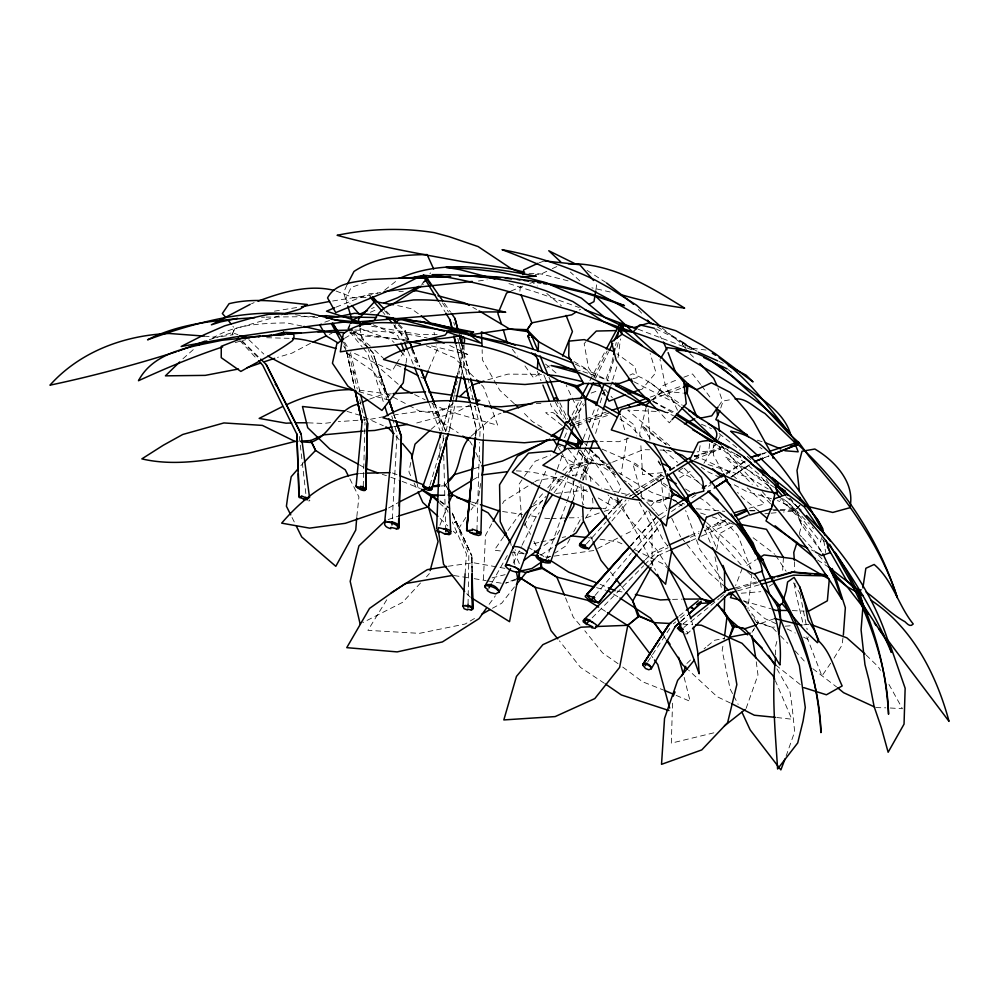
<?xml version="1.0" encoding="UTF-8"?>
<svg xmlns="http://www.w3.org/2000/svg" width="999" height="999" viewBox="0 0 999 999"><rect width="100%" height="100%" fill="white"/><g stroke="black" fill="none" stroke-linecap="round" stroke-linejoin="round"><path stroke-width="0.75" stroke-dasharray="5 3.75" d="M464.073 345.092L464.06 363.236L461.476 375.224M669.055 498.064L669.13 488.911M775.599 654.994L775.674 645.903L777.272 639.847M672.527 703.159L671.328 743.144L715.971 732.304M652.147 565.409L651.935 527.172L638.923 501.735M794.879 583.066L794.804 588.786L802.784 622.552M468.056 604.283L468.856 554.433L452.16 513.249M709.627 443.631L708.791 451.173L697.152 451.823M483.279 438.711L483.553 427.897L478.059 406.818M363.249 486.276L365.01 422.102M476.923 530.432L479.657 442.532M479.845 436.363L480.144 427.122L474.812 405.931M783.441 557.417L782.667 570.192M439.448 457.542L440.059 442.095M578.721 427.734L579.37 412.999L566.233 385.364M392.295 518.806L397.078 433.841L393.107 420.467M465.097 573.913L466.383 553.921L452.335 522.04M460.676 362.362L461.988 344.605M537.262 371.191L541.033 380.644M475.449 435.889L476.161 428.184L470.317 404.071M751.972 572.839L747.976 608.753M356.83 516.558L358.941 496.928L349.513 478.196M475.661 435.776L476.398 428.059L475.661 435.726M463.261 345.005L461.488 362.1L458.841 374.25M700.112 445.666L698.526 455.956L694.617 459.028M618.056 357.53L620.479 338.961M685.302 633.928L687.187 633.853L687.649 632.192L684.702 630.144M842.969 637.911L841.995 645.167L833.266 659.365M479.47 491.021L478.221 499.875L471.078 509.865M627.197 437.762L620.953 474.712M595.941 289.797L596.653 284.59L595.242 282.617M612.1 468.968L605.406 465.147L589.248 462.237L588.473 463.648L577.459 450.561L589.248 462.237C585.776 466.021 588.049 458.341 589.06 463.299L582.929 474.063L583.079 480.257M479.895 488.361L480.956 481.693M406.006 363.186L406.755 358.791L402.709 353.334M722.876 646.303L722.152 650.436L730.144 689.01L733.141 694.692M724.038 639.472L724.5 636.738M616.845 366.808L612.549 380.332M410.776 462.475L408.916 471.878L411.076 476.573M716.645 549.725L719.667 533.553L736.213 524.363M646.365 406.481L639.71 433.116L640.159 436.688M520.479 286.251L519.792 291.92M450.199 427.647L448.851 432.055L455.357 403.683M612.986 357.505L611.363 365.035L605.307 380.919M615.584 345.467L616.233 342.457M453.034 400.799L446.178 430.569M453.359 399.313L454.333 394.842M454.657 393.356L457.267 381.418M719.817 447.839L720.579 449.051L719.817 447.839L694.367 456.268M714.959 556.805L721.99 590.734M821.565 537.624L820.466 542.157L803.87 520.979L784.565 498.613M799.362 533.728L801.61 524.825L796.253 509.702L781.83 502.072L777.397 500.649M429.358 573.576L426.486 576.848M613.96 358.903L611.463 367.644M617.02 347.315L618.93 340.072M443.831 425.462L449.875 402.884L441.833 431.218M429.995 485.039L444.43 436.451M590.409 449.6L580.444 478.958M595.591 433.391L602.659 411.288M610.664 386.226L612.087 381.805M585.951 446.99L567.22 500.924M586.425 445.517L587.849 441.096M588.324 439.622L590.222 433.728M592.12 427.822L598.289 408.666M600.174 402.772L604.894 388.124M607.217 380.881L611.413 367.844M742.307 568.319L735.601 585.589M545.978 560.439L566.708 502.372M720.741 408.017L723.139 401.011L732.692 399.288M573.089 499.438L579.919 480.432M549.5 490.821L556.793 470.541M557.317 469.093L562.524 454.607M395.417 324.65L394.505 327.16L407.754 340.172M439.885 525.274L447.165 506.905M686.9 663.448L691.62 658.965M746.116 708.403L757.979 674.937L755.744 657.804M786.088 756.156L794.68 731.755L792.12 706.593L789.897 691.483L775.349 666.121M578.871 450.224L560.526 496.391M583.279 438.673L587.125 428.571M589.335 422.789L595.392 406.905M428.746 369.368L437.4 349.026L436.551 344.855M564.56 437.624L567.994 428.996M348.089 329.857L350.362 324.263M540.172 483.953L547.602 466.82M346.865 285.19L343.556 292.582L346.903 303.097M582.767 480.307L594.168 454.845L614.735 473.014M574.85 420.329L583.104 403.584M595.491 378.446L608.578 351.91M513.249 563.086L521.366 546.578M522.04 545.204L535.551 517.682L539.26 512.674M350.062 324.038L348.064 328.022L352.123 330.332M571.503 421.453L582.692 399.35M593.881 377.26L607.18 351.024M572.065 414.935L579.919 399.825M589.909 380.594L605.631 350.374M491.733 523.776L485.477 535.352L483.404 580.007L486.301 579.295M502.609 503.621L503.921 501.198L533.578 482.517M569.905 538.873L566.221 545.704L555.094 552.959M573.663 531.918L582.142 516.233M492.02 582.617L507.305 555.531M524.125 525.736L530.232 514.897L546.103 496.253M559.702 530.182L555.619 537.375L541.046 547.664M395.841 364.722L392.295 370.891L350.974 351.76M396.553 363.499L403.221 352.922M703.97 463.261L715.833 443.381M648.139 408.928L649.962 441.658M717.944 439.872L720.067 436.363L719.829 434.041M754.607 627.996L751.598 632.916L753.895 629.345M755.356 626.76L758.491 622.19L772.077 627.26L774.999 627.022M422.814 284.852L423.301 284.053M653.408 400.262L662.187 386.001L676.535 379.945M386.738 599.787L367.919 630.357L419.405 633.354L465.147 624.025L476.91 617.032M618.393 492.807L621.116 487.749L614.26 475.437L609.59 469.28L591.233 449.987M585.339 518.381L592.444 507.517M756.955 624.575L758.491 622.19L748.938 609.977M465.909 517.395L455.519 533.366L453.309 531.231M647.739 661.875L671.328 626.086M718.706 406.031L722.327 400.674L717.894 387.887M521.99 479.845L519.068 484.153L521.503 517.332M524.45 476.261L535.214 461.201L550.699 455.032M830.644 663.211L821.927 676.011L806.106 634.989M573.089 420.117L584.477 404.495M429.857 273.901L430.581 272.864M503.658 536.7L494.305 550.212L501.698 551.111M507.904 530.556L519.667 513.998L524.637 511.076M489.135 604.32L495.379 595.816M554.095 492.669L568.006 473.913M568.931 472.664L571.715 468.906L570.891 469.667L588.811 463.424M570.841 427.172L570.704 425.337M421.69 284.465L423.052 282.692M637.999 552.909L660.152 524.825M638.236 552.697L660.164 524.925M347.802 328.471L348.838 328.047A1.686 1.286 -47.1 0 1 349.488 328.434M514.435 586.925L501.673 603.259L492.282 608.366M646.877 510.988L630.169 531.805L623.301 535.214M650.761 506.243L654.645 501.486L668.631 497.327M611.863 521.016L628.733 500.761M800.399 504.795L794.804 511.013L781.83 502.072L780.094 499.562M570.154 468.032L571.44 466.521L586.838 462.25M551.061 490.434L563.024 476.386M564.023 475.199L570.054 468.119M595.054 595.454L631.056 553.296M632.055 552.135L658.054 521.678M649.912 564.735L658.016 555.307L650.586 563.898L657.092 555.956L669.867 550.249M533.503 504.233L543.656 492.557M547.727 487.887L558.891 475.062M562.961 470.392L567.507 465.397L587.674 461.488M671.166 420.691L669.293 422.839L659.003 411.563M446.815 483.329L444.88 485.514L444.368 483.966L441.321 484.577M630.519 545.904L655.294 518.056M630.519 545.978L656.343 517.007M586.413 543.906L606.193 521.928M607.242 520.766L625.986 499.95M630.307 545.953L655.307 518.169M585.901 341.708L584.165 343.619L588.486 367.694L595.017 377.585M608.416 513.936L622.102 499.562L608.304 513.998M300.849 465.646L302.947 463.474M420.492 583.004L402.572 602.36L362.787 622.577M592.17 617.832L643.668 565.696M644.767 564.585L655.731 553.483L668.194 547.677M453.421 402.922L449.2 407.13L436.001 413.224L436.063 411.413L449.2 407.13L475.649 406.431M645.342 559.74L653.096 552.16L667.832 545.566M690.272 630.981L687.187 633.853M471.116 436.226L494.393 415.684L501.011 413.211M680.956 621.291L687.537 615.209M680.706 621.515L687.449 615.347M799.362 505.731L794.267 511.013L783.466 512.025M468.556 388.386L470.591 386.576M182.954 358.753L194.605 348.451M431.118 429.32L440.571 421.191L436.063 411.413L419.73 411.251L391.034 415.359M707.542 645.953L714.26 640.359L724.3 638.299M673.351 623.826L675.711 621.89M680.419 617.994L686.313 613.136M704.108 648.788L705.794 647.402M683.853 627.434L719.28 598.476M720.466 597.514L724.013 594.617M384.765 290.06L397.327 280.145M651.535 400.599L662.911 391.009L683.004 393.107M679.17 616.008L686.151 610.414M539.672 373.264L533.653 377.972L524.013 364.635M546.903 367.62L549.313 365.734M683.166 623.763L689.223 619.043M719.442 523.801L720.217 523.201M682.979 467.982L678.084 471.503M344.643 338.286L360.789 328.721L391.383 339.972L394.081 342.532M661.326 518.469L666.42 514.997M671.515 511.525L684.253 502.847M691.895 497.627L696.99 494.155M708.453 486.338L711.001 484.602M726.31 474.163L745.654 460.976M547.539 557.979L550.074 556.281M731.081 477.035L749.312 465.059M629.358 496.803L634.502 493.444M635.789 492.607L664.098 474.175M540.796 555.094L554.52 546.241M569.318 423.826L571.715 422.302M632.355 497.914L636.288 495.429M637.599 494.605L663.873 478.022L634.939 496.166M632.317 497.827L636.251 495.354M637.574 494.53L663.86 478.034M658.953 515.247L666.832 510.302M726.061 473.139L745.616 460.851M746.915 565.434L756.181 559.69M769.193 586.276L774 583.266M679.645 477.859L690.109 471.366M534.802 481.768L537.225 480.282L563.349 476.573M625.212 496.141L633.141 491.408M634.465 490.621L663.536 473.276M579.158 310.052L580.556 309.228M473.051 479.795L480.469 475.499M532.092 506.743L542.757 500.661M388.586 507.967L398.414 502.497M555.819 493.456L588.061 489.797M593.818 550.524L546.815 557.142L542.182 556.418M597.627 548.488L622.027 535.851M629.882 375.112L632.742 373.763L644.58 379.158L682.329 405.232M668.806 497.564L659.827 502.347L644.967 500.599M546.765 271.303L541.258 273.988L535.364 274.438M552.285 268.619L557.529 266.258M371.516 308.654L374.213 307.367M310.464 343.331L291.858 353.184L277.485 357.405M329.295 334.44L331.993 333.167M690.359 537.35L698.663 533.478M704.208 530.894L726.261 520.629M470.816 404.458L455.919 412.537L415.309 423.351M212.225 338.374C234.678 324.488 261.076 323.239 286.651 322.902L303.933 326.436M511.026 291.021L522.814 286.114M690.521 535.414L699.038 531.605M706.131 528.446L725.986 519.567M691.171 540.734L699.687 536.925M701.098 536.301L730.918 522.976M251.511 303.771L254.121 302.622M336.026 307.143L369.618 293.731L377.697 292.969M591.171 393.082L599.213 390.184M370.329 312.287L377.347 309.29M357.255 404.32L361.188 402.672M278.958 315.984L234.815 328.833L232.168 332.655L232.155 334.752L234.815 328.833L232.929 326.386M281.493 314.922L283.142 314.235M611.126 462.762L605.406 465.147L588.199 462.937L589.248 462.237L582.929 474.063L572.39 475.412M612.549 462.175L643.169 449.675L649.625 449.787M515.484 579.158L505.694 583.116L515.771 579.895M586.351 517.794L599.999 512.674M694.23 459.59L720.579 449.051M651.51 399.787L681.755 387.987M529.795 283.441L532.592 282.38L537.325 286.064M683.803 377.222L692.532 373.963L700.786 384.652M369.667 399.113L381.168 394.842L393.069 393.618M538.973 262.862L544.33 260.914M324.825 322.178L329.82 320.404M650.174 397.152L682.329 385.764M773.938 618.843L757.567 624.512M388.186 519.542L397.565 516.358M209.291 339.697L232.168 332.655L237.912 334.653M628.895 438.074L618.955 441.72L600.087 441.333M575.274 422.215L584.103 419.33M585.576 418.856L606.181 412.125M570.604 425.636L574.987 424.213M576.448 423.726L586.688 420.392M588.149 419.917L608.616 413.236M577.235 425.387L584.552 423.002M586.013 422.527L609.415 414.885M761.825 453.808L766.196 452.397M604.158 511.363L615.234 507.867L596.865 497.19M487.824 379.795L508.004 374.113L541.495 374.375M473.863 468.718L481.306 466.471M639.16 390.085L641.995 389.235L655.968 372.527L650.149 353.496M736.363 589.085L758.403 582.504M366.358 282.205L351.136 287.45L345.642 299.101L350.012 303.571M235.19 342.62L241.608 340.734M694.48 456.418L720.654 448.926M749.088 508.241L764.697 503.846L744.38 485.314M734.914 588.011L757.454 581.693M737.562 590.896L759.777 584.677M762.025 454.145L765.009 453.321M633.054 378.721L637.2 377.672L635.052 366.845L617.007 353.808M332.63 300.999L369.68 295.142L381.081 292.257M492.082 577.872L505.119 574.662M533.903 543.581L539.685 542.257M541.133 541.92L556.705 538.548M242.894 340.359L245.766 339.71M669.929 498.151L654.645 501.486L641.47 498.101M562.225 537.437L565.671 536.75M383.941 416.645L369.53 419.455L338.311 421.653M478.421 281.006L487.1 279.77M274.438 311.164L299.912 307.005M393.643 426.673L396.553 426.186M448.114 566.258L473.464 562.749L505.182 568.419M330.582 422.602L323.751 423.451L307.005 422.789M741.27 593.219L760.788 591.683M662.237 472.677L642.582 474.662L640.684 442.282M764.934 513.773L769.567 513.336M771.116 513.186L777.284 512.612M821.553 551.923L801.61 524.825L794.193 509.053L794.267 511.013M516.283 470.891C541.945 471.665 568.231 480.044 590.297 493.369M785.239 626.186L792.544 625.586M441.121 486.026L445.629 485.664L444.368 483.966L447.277 487.45M314.66 316.533L266.096 317.12M359.553 473.563L364.448 473.226M803.858 624.787L809.465 624.412M439.585 495.566L446.728 495.104M362.724 431.131L365.622 430.956M549.712 518.643L542.544 518.006M551.248 518.556L567.682 517.869M536.251 403.584L540.921 403.371M672.552 599.388L681.793 599.15M261.576 317.307L264.585 317.183M398.926 291.446L403.284 291.283M749.287 510.564L758.578 510.252M772.514 509.777L778.708 509.565M780.256 509.515L794.193 509.053M366.009 297.415L353.858 297.789L335.402 290.796M569.105 517.832L578.583 517.719M575.586 400.149L586.5 399.975M750.349 510.889L754.994 510.839M773.538 510.601L778.184 510.539M779.72 510.526L793.643 510.352M266.671 337.712L290.996 338.386M439.123 494.942L446.653 495.005M875.798 707.592L885.738 707.829M308.541 500.924L309.815 500.774L309.64 499.95M354.807 330.032L399.775 332.63L427.172 337.962M559.003 481.106L560.551 481.143M437.175 334.403L419.268 334.453L371.104 326.136M792.282 610.576L804.183 611.126M659.977 450.025L669.155 450.374M317.769 317.42L308.928 316.97L294.693 314.61M528.946 273.301L541.258 273.988L569.505 281.206M696.278 508.766L720.891 510.976M682.816 624.15L692.582 624.725M890.296 708.004L902.447 708.728L887.811 682.367M656.206 411.426L627.684 410.077L670.092 446.004M663.661 412L671.827 412.712M602.634 508.516L605.619 508.766L607.966 503.708L610.127 497.065L608.029 494.855M350.062 333.054L386.488 337.512L406.418 341.046M204.146 336.101L216.408 337.312L233.054 334.727L232.168 332.655L232.592 334.49M722.265 511.113L724.75 511.376M405.319 339.585L361.576 335.751L353.783 331.955M776.76 717.519L791.82 719.218L775.361 680.706M359.253 390.134L386.526 393.868L390.472 395.779M510.576 552.185L524.912 553.97M572.09 425.387L570.666 425.025M588.086 537.687L592.582 538.261M502.572 511.525L522.552 514.435M600.074 539.198L617.744 541.908L624.6 545.029M454.07 575.561L471.178 578.184M347.04 411.376L358.778 414.972M474.163 578.658L486.213 580.669M487.724 580.918L501.273 583.179M617.107 591.071L622.802 592.07M470.891 398.701L473.876 399.25M531.655 515.921L536.875 516.92M431.456 345.929L467.782 354.458L449.113 345.154M770.004 487.637L758.965 474.238L745.916 463.486L725.586 448.751L713.323 444.855L713.473 455.232L722.876 472.465M572.277 425.187L569.418 424.288M523.851 553.434L515.047 549.912M706.093 350.05L692.082 348.226L681.68 343.718L683.478 342.457L695.841 350.736M397.689 305.594L411.238 308.716L420.167 315.047M577.022 370.055L580.207 370.779M604.432 488.973L631.231 495.467M671.278 451.598L663.061 449.575L677.597 462.375M358.941 391.67L389.647 400.362M456.006 522.727L456.718 522.902M610.227 292.02L591.833 287.837M743.631 601.036L770.679 608.703M380.319 377.385L381.343 377.672M596.59 587.662L606.131 590.372M708.054 464.56L749.762 477.797L768.144 488.973M471.615 501.985L478.946 504.158M508.953 283.604L539.797 293.431L579.295 307.58M582.929 371.541L607.542 380.07M757.342 440.172L764.01 442.332M771.49 498.726L746.49 491.446L731.43 483.279M382.242 474.325L386.476 475.699M700.574 513.024L706.393 514.922M712.2 516.833L733.965 524.413M655.681 328.758L671.753 336.388L697.065 351.198M638.036 329.183L691.932 349.8M392.32 472.952L398.389 475.162M669.467 498.576L651.972 492.557L618.793 472.789M673.726 500.137L676.573 501.173M390.734 477.197L400.711 480.856M402.135 481.368L420.329 488.523M373.114 324.725L397.727 335.552L400.199 340.971M602.022 449.125L635.726 463.711L668.069 488.898M682.255 503.246L684.477 504.12M664.947 690.609L642.569 681.768L621.453 666.146M569.53 423.401L570.741 423.926M662.936 411.113L673.451 415.671M426.236 345.704L454.42 357.892L475.674 378.808M694.143 455.269L725.973 469.805L739.71 481.343M600.074 584.29L606.917 587.2M676.148 695.379L690.159 701.348L683.99 676.723M363.736 416.995L383.341 425.736M701.448 424.25L711.413 428.571M723.288 363.361L718.93 361.413M575.362 364.148L609.028 380.944M396.341 364.797L403.221 367.994M653.234 401.573L675.324 412.837M720.167 477.559L707.042 471.391L701.198 467.132M776.111 623.726L764.784 618.481L742.032 599.175M633.803 381.718L679.482 405.144M414.622 394.593L425.124 399.762M730.394 703.034L717.12 696.678L688.573 670.104M811.488 549.937L814.035 551.173M634.964 549.825L662.437 563.598L667.257 567.757M559.477 446.128L560.427 446.603M393.094 397.078L407.679 404.695M787.062 628.908L795.304 633.029M803.533 637.137L809.015 639.884L808.491 636.95M652.934 401.198L659.765 404.62M470.804 503.821L477.534 507.292M431.818 403.146L445.816 410.552L497.727 425.299L492.632 411.313M420.891 377.023L424.975 379.108M678.621 471.066L695.316 479.807L702.197 485.564M735.339 454.008L724.987 448.189M561.038 455.606L579.383 466.096L601.748 488.224M352.847 372.14C356.893 375.936 352.759 368.868 353.346 372.452M409.016 405.419L419.73 411.251L436.7 413.474L436.063 411.413L440.571 421.191L458.254 432.854M587.087 270.392L605.606 282.292M472.814 307.392L476.623 309.503M652.846 401.448L673.9 413.524M713.673 443.007L717.644 445.267M664.435 476.91L660.489 474.65L663.798 503.246L667.22 509.453M353.471 331.106L361.576 335.751L367.557 348.039M359.303 464.772L364.523 467.794M527.834 547.115L533.066 550.174M539.585 553.995L544.805 557.055M736.625 454.695L741.408 457.542M573.926 361.501L584.477 367.794L592.419 375.936M721.315 445.941L723.813 447.44M470.354 597.202L465.459 592.507M657.28 326.823L683.478 342.457L686.638 350.462M541.933 427.36L532.28 421.428L521.828 410.914M685.489 488.961L690.484 492.07M699.138 497.44L706.555 502.185L715.259 510.776M613.536 594.068L619.992 598.089M693.231 349.525L682.667 342.732M346.441 353.059L373.676 371.616L388.773 396.728M601.236 608.703L606.218 611.838M622.365 415.871L634.452 425.112L636.6 435.939M817.557 559.989L828.446 567.007M736.425 454.295L741.62 457.654M619.867 418.968L630.207 425.836L642.095 438.062M615.534 474.762L584.602 455.831L578.846 449.625M624.263 480.531L626.361 481.905M667.607 485.889L632.842 463.573L642.782 499.488M670.641 498.339L675.711 501.773M676.985 502.622L682.055 506.056M604.37 683.291L580.519 667.432L559.39 640.834M782.529 498.526L788.735 502.834L809.365 523.976M628.446 483.291L650.124 505.694M618.019 663.661L602.622 652.934L584.827 630.806M728.259 369.655L731.618 372.152M344.293 346.99L346.004 348.214M440.072 501.51L448.563 507.642M759.677 447.215L762.05 448.926M812.811 668.706L836.625 686.975M650.724 382.917L680.344 406.73M753.096 537.737L774.824 554.233M469.617 440.934L472.202 445.142M601.773 392.994L603.021 393.918M673.676 499.625L682.167 505.956M644.355 427.285L646.515 430.606L666.171 444.468L641.47 425.299L651.86 441.171M775.811 665.047L800.761 684.964M439.997 500.761L449.875 508.204M719.093 433.504L740.122 450.262M774.587 487.574L750.261 471.353L725.286 456.918L752.322 484.415M562.225 425.574L545.666 412.687L552.747 412.375L555.444 414.31M563.411 426.486L566.957 429.245M546.778 293.444L561.338 305.706M588.948 449.238L609.353 466.383M545.529 364.086L556.018 372.927M768.768 486.051L732.317 457.967L718.706 445.966M785.951 496.678L801.385 510.214M706.643 522.539L735.264 548.339L750.998 569.08M370.367 346.166L361.863 338.886L359.89 327.722M758.129 510.614L743.481 498.551L737.562 492.407M747.264 456.456L750.798 459.515M579.782 280.906L570.354 272.053M589.647 449.125L600.936 459.94M725.249 587.05L709.29 572.964L685.564 542.732M248.813 339.685L263.823 354.071M439.36 502.809C442.794 506.968 447.352 507.979 448.039 512.237M747.015 571.416L755.556 579.183M374.725 350.137L383.716 358.591M398.214 384.278L375.025 363.986L368.231 349.4M866.133 655.019L878.196 666.72L880.544 670.366M662.362 328.196L682.305 344.255L684.927 347.914M798.626 508.029L788.998 498.401M514.323 403.733L499.762 390.284L482.355 359.74L482.142 349.7M440.084 518.456L447.802 525.911M684.303 468.281L701.573 485.252M351.111 331.68L365.484 345.592M369.905 349.875L373.077 352.997L373.826 355.519M689.947 353.696L694.355 358.029M770.616 503.833L759.852 493.094M242.133 340.846L259.703 358.092M799.337 534.602L801.51 536.775M802.547 537.824L814.672 550.886M241.671 341.109L259.028 358.491M353.496 332.505L369.18 348.476M370.229 349.538L372.877 352.51L388.161 397.664M776.26 631.53L772.077 627.26L756.855 622.602L758.491 622.19L757.067 623.339L751.76 614.835M780.444 635.814L787.761 643.294M584.752 443.356L586.913 445.566M386.288 311.151L390.484 315.509M398.888 324.225L405.319 330.981M384.465 310.602L388.711 315.035M398.239 324.975L404.845 331.918L406.031 335.002M481.543 384.952L483.504 387L490.084 404.32M718.293 513.961L737.924 535.377L751.073 569.13M239.835 340.559L257.53 359.64M780.756 497.939L802.047 521.815L821.565 551.51M818.681 555.294L825.686 563.024M795.017 650.799L806.305 663.274M798.288 508.166L790.009 497.877M638.311 309.453L643.618 315.397M721.578 445.854L758.129 486.688M762.112 491.458L770.629 501.123M395.929 436.088L399.675 440.334M605.232 389.672L612.399 397.814M812.15 526.985L813.561 528.596M651.598 507.405L654.545 510.839M655.531 511.975L659.465 516.545M382.942 312.212L384.902 314.51M393.756 324.85L400.512 332.667L403.996 341.321M580.007 625.087L573.251 617.157L565.047 596.54M681.892 538.386L684.652 541.645M557.517 413.598L551.398 406.331L550.349 403.584M706.168 525.786L708.341 528.483L717.082 549.413M349.725 331.83L362.162 346.94M363.124 348.102L367.907 353.921L383.991 403.871M741.121 564.822L717.12 538.049L707.829 525.736M610.439 571.99L614.085 576.51M568.244 449.013L590.459 477.759L591.071 483.179M658.054 461.65L660.926 465.322M512.262 349.163L517.782 356.231M667.794 546.166L662.886 539.847L648.776 511.051M701.698 385.839L711.75 399.575M621.565 586.326L624.375 590.009M654.882 329.27L662 338.936M444.368 483.966L447.04 487.5M651.148 655.419L652.809 657.704M580.481 449.95L584.602 455.831L586.176 480.344L586.95 481.818M722.739 580.656L700.112 549.787L685.651 510.526M444.405 303.221L450.574 312.1M766.171 479.47L770.516 485.751M663.923 636.525L665.659 639.035M585.651 449.425L601.173 471.665L615.571 494.705M775.574 555.319L786.101 571.253M442.52 302.922L448.451 311.963M822.464 539.023L824.088 541.633M344.605 342.232L348.551 348.589M557.892 446.715L560.239 450.537M561.026 451.81L572.789 471.903L572.939 475.824M439.36 302.585L445.005 311.775M793.481 582.867L799.987 593.593M603.683 391.933L605.993 395.891M667.644 566.808L657.417 550.736L628.246 517.557L617.919 503.321L620.142 502.584L640.359 539.522L655.581 570.342M343.194 341.92L346.99 348.514M617.12 497.302L620.142 502.584L618.468 503.983L616.371 495.979M343.668 345.966L345.854 349.925M369.68 295.142L370.666 296.99M524.825 523.563L530.457 534.315M733.853 696.066L738.161 704.357M671.69 518.081L680.556 536.813M533.903 541.246L536.663 546.79M292.033 517.47L295.18 523.801M704.857 529.87L711.525 545.442M559.815 402.759L567.707 418.956M555.981 399.113L565.859 419.368M555.432 402.21L563.336 418.431M475.774 452.497L480.769 463.012M456.343 522.04L471.828 555.769L472.09 571.715M452.235 513.086L471.565 555.357L452.235 512.962M658.591 460.889L660.464 465.034M414.061 483.041L417.482 490.609M513.711 551.023L519.393 563.761M590.796 536.55L592.544 540.496M677.484 410.227L665.247 385.077L659.977 359.378M548.951 377.272L550.137 380.132M543.868 374.825L545.804 379.483M408.666 339.36L405.194 330.769L408.791 339.61M412.712 349.388L419.655 366.583M434.69 403.833L445.679 431.056M412.749 349.488L419.792 366.895M434.228 402.747L445.841 431.543M408.067 351.423L413.311 364.423M429.008 403.384L440.059 430.806M406.118 335.189L407.742 339.373M411.513 349.138L418.044 366.009M432.48 403.346L443.044 430.631M388.361 398.201L373.876 355.681L386.925 399.675M394.33 415.734L395.329 418.656M380.844 376.186L388.211 397.902M395.08 418.156L394.106 415.259L395.067 418.057M620.479 416.508L625.424 431.893M391.783 416.009L392.657 418.981M691.832 621.528L692.644 624.45M461.613 343.943L470.217 376.885M461.575 343.956L470.104 376.998M477.884 407.005L483.316 428.009M453.796 322.365L454.533 325.274M457.817 338.374L458.916 342.732M459.29 344.193L473.289 399.887M456.056 345.279L463.361 375.424L456.231 345.204M350.487 352.622L359.94 391.546M470.367 404.033L476.161 428.184M823.8 540.596L825.661 552.547M348.938 353.334L357.267 388.986M359.727 399.525L364.647 420.591M800.049 593.856L807.167 629.607M346.903 352.759L354.483 387.512M346.641 351.198L354.845 388.986M346.965 352.709L354.458 387.5M514.847 564.547L512.687 553.596M434.577 334.877L434.066 332.28M417.27 484.215L417.832 487.112M510.676 542.707L511.176 545.429M299.3 436.463L306.106 496.078M580.894 484.315L582.492 504.333M592.519 498.089L593.144 505.494M794.442 561.738L794.804 570.916M604.17 394.056C604.495 398.788 603.958 389.26 604.295 393.993M573.139 480.706L573.751 500.262M443.169 435.289L443.331 441.508M443.718 455.507L445.704 528.571M583.229 486.463L583.566 504.807M472.115 571.303L471.828 555.769L472.052 572.539M454.483 522.415L456.73 521.89A2.035 0.887 -30 0 0 455.482 521.728L454.483 522.415M378.097 376.748C381.356 379.732 382.217 372.802 378.097 376.748M414.535 360.477C417.457 365.709 419.917 357.592 414.535 360.477M717.332 523.001L717.794 524.612A2.46 2.348 -56.1 0 0 719.093 525.249L720.391 524.95A1.261 1.211 -56.1 0 0 720.941 523.888L719.205 522.065L717.332 523.001M463.361 351.973L462.2 352.547A2.435 1.648 54.5 0 1 461.014 351.823L460.314 350.661A1.274 0.862 54.5 0 1 460.489 349.737L462.262 350L463.361 351.973M556.98 480.944C558.678 483.678 559.964 475.986 556.98 480.944M460.739 362.237L457.467 374.375L460.739 362.237M683.478 342.457L682.305 344.255L683.478 342.457M749.275 464.885L731.056 476.91L749.275 464.897M620.142 502.584L618.169 503.396L610.127 497.065L620.142 502.584M768.893 455.956L764.522 457.679L768.93 455.944"/><path stroke-width="1.5" d="M464.073 343.581C466.171 335.989 460.751 333.716 462.1 343.119M396.128 528.883L398.913 527.06L397.502 524.25A8.504 4.271 8.6 0 0 392.719 522.115L385.127 522.04L384.578 524.612L386.001 526.51A8.504 4.271 8.6 0 0 390.784 528.658L390.859 527.422L397.452 528.921A6.294 2.023 21.7 0 0 398.838 527.672L396.079 525.074A8.454 2.71 21.7 0 0 390.784 522.664L387.362 521.89M797.839 444.143L771.727 454.832M519.293 571.116L519.18 578.483L519.555 571.378M462.999 606.218L464.085 608.728L467.42 609.952L467.432 609.228C479.42 612.025 467.207 603.171 462.999 606.218L465.097 573.913M468.007 607.404L468.056 604.283M724.637 596.965L724.312 612.037L732.592 626.885L734.402 626.136L744.804 628.746L756.143 624.974M724.737 592.444L724.475 569.48L723.039 565.446M355.132 390.534L362.05 422.252L355.107 390.522L362.05 422.252L356.131 485.851L357.742 487.724L364.66 489.448L365.896 489.21L367.47 423.027L367.132 435.289M398.913 527.06L401.311 436.188L396.328 421.578M480.944 532.954L483.241 440.259M356.131 485.851L356.106 486.763L360.726 487.15L360.751 486.238C370.666 490.909 362.862 492.357 357.742 487.724M363.161 489.335L363.249 486.276M367.045 438.349L365.896 489.21M476.823 533.516L476.923 530.432M538.224 350.537L538.498 341.646L527.172 329.695L509.69 329.046L470.604 334.752M398.426 527.847L398.726 518.581M399.101 506.093L399.925 481.53M400.087 475.024L401.373 436.75M436.625 528.633L439.198 463.723M440.247 437.462L440.422 432.817M391.945 524.987L392.12 521.89M577.622 447.527L578.134 438.386M537.437 368.244L537.949 359.415M576.46 311.788L571.765 314.81L531.855 322.852L527.172 329.695L527.06 331.518L509.69 329.046L479.158 310.901M775.586 657.354C771.478 694.517 775.324 731.817 777.597 768.98L797.726 742.931L803.084 720.991L805.294 707.542L799.362 665.534L792.507 647.19L780.719 620.129L777.534 605.806L782.279 603.883L786.151 590.709L787.599 581.992L794.093 577.36L799.712 586.8L818.456 641.196L817.419 642.694L804.969 630.669L782.279 603.883L777.185 605.606L779.595 605.469L780.719 620.129L778.621 633.94M422.977 486.488L431.58 489.585L448.414 433.541L431.531 489.435C429.67 491.983 423.539 488.936 423.014 486.026L441.333 432.667M421.59 489.235L431.605 494.867L431.443 496.678L421.541 489.722M475.299 437.425L466.745 529.882C465.434 532.467 470.342 529.108 472.227 530.531L472.265 529.095L475.961 530.519L480.119 533.241L480.894 534.727L478.521 535.501L473.364 534.203L466.745 529.882L475.524 437.312M356.705 517.957L355.756 530.032L335.814 566.321L301.71 536.962L296.441 526.336M843.368 635.002L845.354 607.704L835.401 576.997M466.608 529.208L475.362 438.786M384.652 522.477L393.506 432.954M850.211 506.406L850.024 507.692L832.766 512.437L804.645 505.706M850.361 505.069C854.108 481.268 833.903 460.164 814.822 449.026L802.022 451.273L797.002 470.404L799.45 491.408M822.614 532.055L822.901 528.921C813.074 509.14 795.142 495.591 778.121 482.38L750.724 463.536M724.687 635.227L726.972 617.057L722.202 609.215M722.639 476.024L723.963 474.55M680.744 625.649C675.374 627.447 680.644 631.88 683.553 632.517M485.014 585.926L485.626 585.139C490.484 583.066 497.277 586.413 498.988 591.333A6.294 2.023 21.7 0 1 497.764 592.657L495.804 593.868L490.497 592.619L487.237 590.546L487.787 589.56L485.427 587.737L485.014 585.926L525.374 513.561L531.468 506.568M595.754 291.009L593.968 301.636L589.248 304.183M405.769 364.585L403.259 382.854L381.955 410.427L347.889 386.151L332.442 363.224L336.875 343.668L343.756 338.898M482.055 475.262L483.291 468.381L481.943 465.497M522.814 274.737L523.726 269.855L537.762 263.374M619.73 328.609L619.18 329.27L622.177 334.178L661.763 357.63L683.716 381.331L686.251 403.733L672.102 419.605M862.874 587.887L865.858 568.281L874.137 564.485C892.856 580.232 898.238 605.481 913.236 623.975C910.226 627.497 907.492 624.038 904.957 621.703C890.446 613.886 879.495 601.435 866.058 592.02M646.365 406.481L646.753 404.458L650.349 401.561M456.006 400.686L461.163 376.723M613.636 354.495L614.934 348.476M617.207 337.937L619.155 328.908M446.153 437.699L450.711 532.317A6.494 2.31 5.2 0 1 447.652 533.591L444.168 533.653L438.998 531.156L439.036 532.529L437.824 531.918L436.675 530.569L438.474 528.946L438.436 527.584L445.229 529.333L450.899 533.628L449.1 534.677L444.168 533.653M411.65 458.466L415.01 444.143L429.932 430.332M585.014 309.815L621.715 323.526L621.278 325.424L623.413 329.383M430.132 570.604L438.074 541.421L428.409 506.78L431.206 496.353M620.841 332.829L621.69 329.67L621.016 328.908M450.249 401.423L457.117 375.786L450.262 401.373M579.707 543.98L606.343 516.221L579.707 543.98L585.576 548.151L589.048 548.414L609.889 523.401M428.683 489.46L429.558 486.513M462.525 337.2L464.085 337.525M636.613 328.671L621.715 323.526L621.103 325.574L605.019 317.632L581.418 298.127L545.067 282.417L527.534 277.834L498.701 272.003L474.263 269.143L445.941 267.357L459.877 269.618L494.917 278.908M669.842 469.98L670.329 469.305A2.11 1.698 -81.2 0 1 670.903 469.168M771.777 506.306L774 498.901L787.212 494.068L804.32 506.93L820.266 530.019M590.871 448.126L593.231 440.759M603.134 409.815L610.202 387.699M644.23 560.826L584.34 619.293L585.776 623.364L592.469 626.735L591.533 627.684L595.217 628.359L596.828 625.312C593.281 622.177 587.787 619.155 583.054 620.591L583.341 621.927L587 624.625M770.966 508.866L765.996 520.916L797.027 542.494L793.78 552.459L794.33 560.189M539.547 485.389L505.332 565.996C508.291 570.129 514.685 572.839 519.68 571.74L548.975 492.27M566.296 421.915L569.068 421.653M519.68 571.74L519.555 570.441L516.021 567.707M425.936 276.648L424.013 277.547L425.911 276.586L442.644 300.687M529.333 334.902L527.172 329.695L526.748 330.956L538.498 341.646L571.253 359.915M557.892 399.812L550.287 380.494M575.699 445.991L576.373 444.068L583.029 441.783L596.99 441.408M651.323 668.743C651.435 665.272 646.216 661.962 643.181 663.935L642.919 665.284L645.554 668.531L648.801 669.78L651.323 668.743L675.349 626.448L679.607 622.489L675.074 626.66M572.564 500.911L550.212 562.862C545.292 563.661 538.898 561.238 536.201 556.98L560.526 496.391M564.085 450.262L565.222 447.053L564.635 446.191L557.867 443.781L553.796 452.535M785.039 758.903L780.868 769.917L750.162 729.907L741.957 712.187M579.969 447.34L582.729 440.109M595.941 405.469L604.195 383.803M424.975 379.108L428.196 370.754M562.662 356.131L572.427 331.568L566.096 315.384M566.396 421.615L557.504 443.968L557.991 445.129M573.463 426.411L565.122 447.365L564.173 447.602M681.992 675.699L685.751 666.333M350.924 322.864L352.06 320.067L347.764 305.931M448.901 502.797L452.372 494.567L448.126 488.636M732.766 592.282L730.494 597.627L739.248 599.899M719.742 410.539L715.833 419.642L747.314 434.752M673.151 696.241L675.049 691.97M690.996 607.879L692.344 607.492M437.624 494.93L431.605 494.867L431.006 496.103L438.149 495.654M585.864 397.989L593.431 382.629M609.265 350.512L612.699 343.531M614.073 340.734L621.653 325.374L621.053 324.837M499.05 591.982L510.539 568.593M347.49 283.928L353.983 271.453C375.749 257.043 401.71 254.907 427.097 254.57L433.641 268.943M350.736 322.714L352.06 320.067L360.489 316.471M620.479 324.787L620.804 324.138M567.782 423.176L570.629 417.682M580.631 398.451L588.486 383.341M606.343 349.001L619.567 324.225M651.061 567.444L632.779 601.061L638.024 616.67L639.26 615.884L654.333 622.664L670.829 623.526M396.553 321.99C401.273 315.659 413.349 321.978 420.267 321.503L473.638 332.118L470.154 334.34M493.056 521.328L499.125 510.089M472.152 572.852L472.839 608.578L471.053 609.889M488.961 588.036L491.258 583.978M432.842 496.89L433.816 497.027L433.941 496.216L432.754 496.765L438.374 501.923M565.022 520.941L573.901 505.894L573.838 503.334M582.879 522.202L576.198 532.904L555.769 545.442M669.218 623.963L642.906 664.547L669.492 623.751L677.884 617.045M660.739 358.204L667.22 347.602L685.239 350.187M527.172 329.695L526.186 331.206L531.855 322.852L520.929 294.605M643.181 663.935L669.492 623.751M645.217 665.709L646.902 663.149M504.507 535.464L506.206 533.016M718.094 406.905L711.7 415.859L699.849 418.256M486.326 608.304L479.058 618.631L442.407 641.932L397.165 651.897L346.753 647.664L369.518 608.428L391.583 592.857L405.294 583.603L452.834 575.374M542.969 507.679L552.247 495.167M694.305 660.139L677.647 680.381L664.535 718.431L661.525 764.335L701.76 749.912L727.622 722.627L736.85 684.565L728.983 638.636L732.991 626.485L734.402 626.136L724.312 612.037L717.082 604.457M697.851 655.431L699.625 653.084L728.983 638.636L734.402 626.136L732.367 626.086L744.804 628.746L775.811 665.047M621.715 323.526L620.454 325.174L619.193 324.288M629.27 547.102L586.575 594.567C588.798 598.226 594.18 603.171 599.138 602.197L636.326 555.107M797.751 444.567L771.815 454.807M637.037 554.133L598.201 603.296L593.818 598.651L594.755 597.552L586.475 595.416A6.294 2.023 21.7 0 0 585.364 596.79L588.361 599.412A8.454 2.71 21.7 0 0 593.718 601.76L595.491 602.222M621.653 325.374L620.404 325.125L633.766 327.647L649.25 322.814L675.799 330.719L702.035 345.117L715.084 353.534L753.034 381.88L746.091 375.199L728.333 365.597M516.396 584.527L526.161 572.502L541.508 567.12L556.805 577.072L593.856 586.888M712.737 601.573L705.544 601.448M597.115 626.635L648.888 565.921M591.046 600.137L594.055 596.628M297.952 468.956L291.196 476.71L287.774 496.266L286.413 506.231L290.734 514.872M447.777 482.23C461.775 471.191 457.579 449.125 470.042 437.262M629.482 547.065L586.575 594.567M628.458 548.289L587.137 594.642L589.285 595.641M583.279 547.377L585.364 545.067M589.048 548.414L588.448 549.088L584.865 546.128L585.476 545.454C575.112 541.87 579.72 548.376 586.6 548.626M531.518 337.15C533.229 335.002 527.809 333.678 527.859 336.226L533.191 349.088M587.649 339.81L596.316 331.056L616.695 330.569M834.677 576.972L836.001 575.561L829.482 567.557M797.489 444.155L798.988 442.607L788.661 433.466L754.495 396.503C732.03 377.222 708.466 349.163 675.986 350.374C718.381 377.897 769.055 399.762 797.127 443.818L798.988 442.607L808.628 455.806L838.398 491.296C862.899 523.688 884.927 558.866 897.352 597.789C878.383 538.486 842.956 485.214 796.877 443.481L796.752 442.794M303.996 462.387L315.584 450.437L310.764 440.534L300.761 441.108M423.014 486.026L423.938 485.502L423.676 486.363L429.732 488.449L429.982 487.587L431.58 489.585M586.688 623.376L589.972 620.054M374.662 301.586L358.479 319.168L359.041 322.677M459.752 396.591L465.509 391.108M179.67 361.963L165.422 375.849L205.27 375.374L238.449 369.018M692.482 628.821L729.008 593.231M423.439 282.317L427.697 278.571M447.752 480.844L454.52 474.575L472.377 469.168M688.798 614.06L701.123 602.722M385.676 520.404L358.928 545.854L355.582 559.003L350.187 581.343L360.127 623.975M688.573 614.323L700.948 603.021M621.54 329.995L619.18 329.27L620.391 327.622L690.371 352.272M696.603 604.645L701.31 601.148M680.307 630.332L682.679 628.396M686.425 610.202L698.251 600.736M745.142 709.515L724.487 725.836M691.333 461.6L692.344 460.814M690.434 618.094L725.561 590.696M546.653 439.772L542.345 443.119L502.285 461.088L482.792 466.009M551.098 436.376L563.673 427.435M857.517 591.92L859.24 590.634L828.446 567.007M524.2 560.177L539.847 548.563M678.321 627.547L681.256 627.884M400.686 277.859C443.294 259.078 492.17 267.969 536.276 276.211L520.317 276.798M584.34 619.293L587.187 619.005L593.181 622.602M391.208 592.832L427.297 569.655L446.628 566.47M545.017 559.665L531.905 568.518L519.343 571.341M667.27 519.068L710.227 490.646M715.434 487.212L725.848 480.344L715.434 487.25M425.462 277.135L430.644 284.827M714.148 488.161L727.172 479.607M671.79 469.168L674.313 467.532M676.822 465.896L690.122 457.667M238.212 337.974L238.399 337.962M666.495 476.361L691.458 460.701M669.467 508.653L694.405 492.994M702.285 488.049L706.218 485.576M710.164 483.104L723.288 474.875L723.738 475.924M757.454 558.916L763.998 554.944L793.693 558.741L829.307 579.22L827.359 600.824L808.303 611.363M772.789 458.054L773.626 457.554L753.621 421.378L746.278 410.901L730.281 392.42L711.425 382.792L696.578 389.735L685.951 384.615L688.061 383.928L696.578 389.735L732.454 423.039L748.488 436.675M471.815 480.507L448.151 495.017L452.559 496.328M576.923 445.292L583.029 441.783L568.144 414.498L568.406 399.4L583.641 397.889L597.577 402.834M481.618 614.36L489.747 609.74M421.241 286.126L394.63 302.984L389.423 304.857M321.303 324.151L319.792 325.037L326.161 335.964L337.949 342.882M399.6 501.835L426.373 488.336M833.328 577.022L836.001 575.561L847.09 586.7L863.586 607.879M683.204 387.425L686.176 386.251L685.102 385.202M628.059 405.032L647.252 398.189M684.44 423.913L694.78 418.881M526.423 553.471L527.272 552.559C524.313 548.426 517.919 545.716 512.924 546.815L513.049 548.114M505.519 565.434L508.753 565.122L515.134 567.182M282.317 406.655L259.166 418.406L286.051 423.189L291.696 422.964M549.75 439.148L517.407 456.168L499.575 484.777L500.237 521.64L509.927 542.532M198.838 344.892L206.818 340.934M671.266 496.353L674.962 494.517L688.348 500.349L697.364 514.585L703.496 527.097M250.2 304.345L211.388 324.812L220.692 321.878L237.65 318.344M367.482 310.564L359.415 314.41L351.86 305.507M313.149 342.07L326.611 335.714M357.255 404.32C336.313 409.715 331.119 435.489 310.964 442.307L310.764 440.534L323.713 434.852L362.724 431.131M744.155 512.3L746.99 510.976M735.788 516.183L743.955 512.375M178.646 351.124L179.633 350.661M475.974 402.11L479.845 400.349L475.362 399.525M419.043 286.263L397.502 297.802L384.14 302.984M509.79 291.583L506.58 293.057L497.902 313.624L501.548 324.213M669.243 544.93L689.11 536.051M734.502 515.759L745.853 510.689M671.291 549.612L689.747 541.371M738.024 519.805L747.951 515.372M286.388 404.845C306.818 395.055 330.095 389.523 352.672 389.61M334.665 307.729L326.536 311.213L358.716 321.616M362.5 402.122L367.732 399.925M859.24 590.634L857.429 591.383L863.074 604.894L891.021 647.502L905.144 688.249L904.045 724.113L888.136 752.259L881.33 727.634L874.1 706.505L869.055 680.406L864.959 664.61L861.076 629.882L863.074 604.894L859.24 590.634L856.992 591.208L861.188 589.785M181.031 350.1L205.02 341.134M516.883 578.596L519.68 577.472L535.102 587.287L587.462 600.237L598.638 607.105M754.445 461.663L763.149 458.229L754.52 461.638M625.549 394.742L609.065 401.173L606.755 397.215M637.1 405.394L650.062 400.349M257.992 301.174C281.793 292.307 308.604 284.141 333.991 290.347M260.776 362.987L247.203 367.682M503.733 412.212L535.988 401.86L569.355 400.249M472.227 385.139L483.853 381.031M284.69 313.711L299.937 309.128L307.28 304.483C281.568 302.01 254.77 297.315 229.071 303.696L222.352 313.524L225.924 317.495M398.913 515.909L428.409 506.78L431.918 496.266L431.605 494.867M628.209 393.781L639.16 390.085M264.61 361.663L274.625 358.341M631.755 379.058L619.555 383.454L583.616 383.504L576.96 385.789L575.599 387.212L585.202 397.565L617.37 417.32M517.207 579.432L520.079 578.483L519.68 577.472L535.102 587.287L550.998 630.619L557.754 638.848M612.075 410.214L628.259 404.92L630.244 407.217M734.777 512.687L746.29 509.103M751.26 457.155L760.364 454.283M769.118 451.461L796.84 442.557M386.263 509.315L345.317 523.314L309.615 528.134L281.656 523.151C301.561 500.049 327.173 478.571 358.067 473.663M790.771 572.839L792.794 572.227L810.726 573.975M777.484 576.798L790.621 572.877M222.665 346.915C193.931 356.393 165.984 368.181 138.474 380.731C154.246 350.736 192.557 346.665 222.115 340.247L259.765 336.376M725.898 590.546L733.403 588.436M758.953 581.268L792.02 572.002M728.683 593.381L736.088 591.308M761.263 584.265L793.618 575.137L827.497 575.936M753.071 456.618L760.526 454.557M790.384 446.316L797.851 444.255M273.551 335.052L283.541 332.355L300.974 333.092L331.668 330.594L352.497 329.995M176.523 351.685C134.815 364.747 92.72 376.161 49.95 385.177C80.12 351.486 124.838 335.09 169.281 333.479L204.146 336.101M295.03 441.446L247.565 453.471C212.712 459.078 176.923 467.095 141.858 458.878L163.324 445.229L182.755 434.478L223.913 422.939L262.375 425.399L295.03 441.446L297.889 441.271M258.379 336.825L260.452 336.363M415.01 277.173L416.77 277.972L404.358 284.228L335.726 312.612L327.547 297.902C335.602 282.717 353.996 282.355 368.856 279.545L412.887 277.585L423.763 275.287L441.458 276.873L450.699 276.623M432.167 486.376L439.797 484.877M729.682 637.2L750.137 633.204M461.263 335.289C444.405 339.573 426.823 338.736 409.777 342.382M392.195 426.923L374.75 430.457L368.519 430.781M396.553 426.186L407.58 424.388M464.785 605.631L469.667 605.856L471.74 606.78L472.839 608.578M329.595 301.461L301.423 306.805M693.618 452.36C665.346 449.562 638.436 438.249 611.301 429.92L621.228 409.415L642.195 404.245L662.936 411.113M483.379 474.725L507.055 471.728M384.028 291.683L412.887 287.7L472.29 281.431M727.484 594.742L732.08 594.23M393.069 393.618L425.474 391.795M735.077 398.988C746.403 397.54 755.456 408.616 764.872 413.411L794.367 442.082L798.189 451.823L784.864 450.736M325.836 317.794L337.824 316.733L376.511 317.545M288.137 334.166L300.974 333.092M263.374 336.139L272.128 335.427L262.862 336.139M432.117 486.738L439.622 486.138M275.237 335.189L279.907 334.827M532.342 403.746L501.398 406.743L484.74 406.393M318.956 316.208L326.111 315.672L337.824 316.733L354.62 313.274L376.311 314.972L402.784 319.942L444.255 331.131M699.949 603.408L710.564 602.847M283.766 334.528L283.541 332.355L283.853 334.515L256.231 336.413L241.096 338.586L221.278 346.316L221.229 357.667L240.846 371.428C258.466 361.401 276.323 352.56 292.607 340.547C298.214 329.42 285.764 335.189 279.046 334.765L283.541 332.355L284.578 334.453M254.895 317.645C218.519 319.955 180.569 322.889 147.565 339.797C192.208 323.713 239.66 310.202 287.587 313.649M669.805 599.5L660.426 599.949L635.389 594.455M592.644 626.685L580.931 627.197L542.882 644.667L516.471 676.398L503.821 719.929L555.157 716.583L594.792 698.601L619.617 667.394L627.809 625.299L639.26 615.884L632.779 601.061L626.236 592.469M595.604 626.56L627.809 625.299L639.26 615.884L638.049 615.921L654.333 622.664L663.049 635.264M450.387 276.548L423.763 277.447L423.763 275.287L418.082 277.672L398.826 278.234M459.315 276.224L485.127 276.248L501.948 277.297L535.589 281.343C565.958 286.326 595.854 294.23 624.45 305.632L584.353 292.707L550.986 284.902M413.474 290.909L416.92 290.834L435.189 295.017M365.859 473.164L389.872 472.627M464.547 276.236L467.632 276.161M412.887 277.585L424.038 277.447L423.763 275.287L424.65 277.422L418.082 277.672L424.975 277.909M683.316 599.138L701.535 599.025L712.162 601.361M276.473 386.226L277.085 385.414L275.2 384.378M295.929 422.777L307.005 422.789M239.56 336.064L249.625 337.65M692.195 608.279L693.119 608.279M317.757 331.73L344.393 332.58M621.153 330.657L624.113 330.706L642.507 345.829M568.294 263.773C611.188 262.512 649.537 286.451 684.64 308.117C663.786 305.282 643.044 301.011 622.727 295.155M788.074 610.464L775.973 610.401L772.127 609.14M473.813 276.361L500.786 277.797M544.542 260.914L579.745 264.698L593.556 280.494M292.52 338.461C307.43 339.136 321.666 344.78 336.001 348.501M640.846 500.224C606.143 496.665 574.725 478.309 542.869 465.247L567.045 448.501L599.412 448.114M678.321 623.913L681.318 624.075M695.629 624.912L701.41 625.249L742.02 643.294L772.876 675.449L774.725 679.295M386.363 318.144L400.075 319.193M547.639 374.775L558.416 376.061L582.529 381.618M301.074 441.833L311.651 442.52L310.764 440.534M307.355 499.85L299.063 497.402L301.486 496.765L301.386 495.879L308.067 498.688M792.232 572.002L826.073 574.675M601.136 508.404L586.775 508.266L554.757 495.791L512.312 472.115L528.521 453.134L551.56 451.024L558.453 454.345M815.259 574.425L824.312 575.312M333.828 319.668L356.606 322.003M570.779 535.814L586.588 537.499M505.294 278.271L511.401 278.908M775.261 717.344L754.32 715.222L731.693 703.671M428.771 391.958L451.511 395.104M794.367 442.082L798.988 442.607L796.877 443.481L797.664 444.58M404.383 319.53L434.49 323.738L456.281 329.295M737.312 523.801L766.47 529.32L783.441 557.417M443.369 528.608L445.217 528.833A7.642 2.722 5.2 0 1 449.7 530.344L450.849 531.693M684.39 393.294L687.187 393.668L697.215 417.42M344.543 411.039L302.472 406.506L307.704 427.722L329.995 449.225L357.992 464.023M532.842 281.743L534.203 281.93M517.494 279.545L519.93 279.895M524.225 280.507L528.533 281.131M531.643 554.932L537.662 555.781M473.214 332.005L457.342 331.193L420.267 321.503M362.562 322.964L370.654 324.288M420.479 343.768L406.418 341.046M376.111 301.835L393.406 304.782M537.787 282.567L540.721 283.092M543.656 283.604L546.59 284.128M455.981 395.941L469.405 398.426M518.668 571.041L526.161 572.502L541.733 568.481L541.058 559.602M469.842 532.529L471.54 532.892A7.73 1.424 7.8 0 0 477.035 533.516L480.606 533.241A6.419 1.174 7.8 0 0 480.157 532.217L477.647 531.406M507.33 564.747L510.489 565.496M774.662 618.581L801.922 625.162M574.15 369.405L551.073 365.522L578.471 373.139M303.933 326.436L324.613 331.393M356.069 390.971C325.287 383.391 295.442 371.778 267.907 356.031M524.637 272.215L511.725 268.968L462.412 261.613C420.392 254.008 378.346 246.478 337.113 235.302C369.143 228.634 401.885 227.51 434.215 232.63L449.338 236.726L478.121 246.578L511.725 268.968L524.463 273.788M580.057 543.968L581.543 544.443M437.962 295.716L464.835 302.984L469.23 305.394M305.519 497.327L307.992 498.064M803.833 687.624L826.423 694.78L842.169 685.938C834.714 670.466 831.018 651.985 817.731 640.134M431.268 338.986L444.193 343.069M591.358 383.978L600.187 386.338M447.202 331.98L480.694 343.069L472.115 336.513L459.627 330.444M456.955 497.627L470.154 501.548M607.504 590.759L610.951 592.457M377.834 472.889L365.821 468.556M710.214 601.835L701.535 599.025L668.381 568.731M668.968 710.526L621.341 694.954L605.544 684.09M480.382 504.645L499.488 511.113M812.287 624.999L846.815 637.824L865.122 654.07M242.22 336.139L246.528 337.637M675.274 452.697L682.342 455.294L687.349 459.053M654.395 328.296L639.685 324.887L632.829 332.342L619.617 329.62L620.391 327.622L574.537 311.426L555.844 305.806C515.322 292.882 474.2 281.031 432.092 274.675C465.184 274.151 498.226 277.622 530.319 285.739L545.079 290.509L572.839 301.511L603.908 321.815L620.042 329.62L620.391 327.622L622.177 334.178L611.488 341.933L616.246 360.264L635.976 388.037L657.966 410.439M399.687 475.636L423.376 484.74M674.712 416.483L709.702 440.759L712.424 441.758M765.346 442.757L780.831 448.963M615.609 385.814L648.026 399.15M597.639 583.254L568.768 572.177L551.286 560.976M615.459 383.366L649.15 399.488M698.388 352.31L717.657 360.826M573.438 363.261L557.242 357.03L524.075 346.403L460.789 333.241L461.501 331.218L478.121 337.262L502.784 343.843L533.841 354.245L565.134 366.658C591.783 377.784 617.807 390.547 642.844 404.932M683.341 629.47L677.447 628.259L680.806 631.256M303.321 499.275L304.745 499.887M515.122 345.13L481.431 331.893L482.067 346.291M608.291 587.787L615.047 590.696M664.947 690.609L673.351 694.193M364.273 488.261L365.659 488.961L367.57 422.989L360.664 394.543M703.621 357.467L727.172 368.893M613.436 351.536L598.164 344.568L584.24 339.623L569.005 341.121L568.743 356.231L583.616 383.504L576.298 387.724L576.96 385.789L559.515 381.044L513.498 356.069C471.391 339.498 423.751 335.14 383.554 359.49L433.516 373.301L481.93 381.768L524.999 384.503L559.515 381.044L576.361 387.35L576.96 385.789L585.202 397.565L586.763 422.077C603.159 463.424 634.64 495.579 666.183 525.949L672.302 492.594L660.064 458.279L644.018 440.134M529.133 337.387L527.859 336.226M604.52 406.006L619.979 414.36M662.175 463.536L670.391 467.295M385.901 426.923L388.623 428.234L393.743 433.741M628.334 379.133L632.429 381.069M412.038 393.369L403.846 389.498L400.462 386.363M807.654 548.089L799.774 544.705L797.027 542.494M574.388 263.399L548.751 250.737L560.726 261.85M514.248 566.833L519.842 569.755M708.303 423.951C722.527 430.344 733.703 441.77 745.416 451.773L758.678 464.697L778.546 486.201L783.341 492.569L784.739 490.921L778.546 486.201L777.309 481.918L771.99 477.385M469.493 503.159L452.372 494.567L447.927 488.673M874.575 706.967L843.593 692.682L837.786 687.924M460.601 332.867L457.342 331.193L461.501 331.218L461.7 333.429M404.583 368.693L418.181 375.636M481.655 509.453L488.149 512.874L510.501 541.695M692.532 429.682L712.549 440.709M863.361 595.729L847.09 586.7L834.04 576.336L836.001 575.561L834.215 576.848L829.694 569.218M612.624 382.942L631.868 395.329L645.953 405.906M815.296 551.873L821.802 555.544L830.094 552.734L826.048 540.447M709.702 440.759L712.349 442.257M667.07 478.421L676.273 483.691M676.585 413.561L695.354 425.262L720.704 444.318M688.786 410.589L690.584 411.638M534.365 550.936L538.286 553.234M676.46 415.047L728.733 447.877M759.852 469.355L766.845 473.676M572.052 422.839L573.95 424.313M712.287 353.234L715.659 355.307M653.358 324.413L626.773 309.153C586.688 286.413 545.229 265.821 502.047 249.675C534.365 255.569 565.696 265.834 595.267 280.107L609.765 288.149L636.613 305.257L660.214 326.161M471.553 597.914L509.54 621.678L517.869 578.97L516.296 571.615M743.905 457.18L750.998 462.799M329.832 317.969L332.317 319.518M619.992 598.089L650.449 618.069L662.774 634.315M870.991 600.224C912.449 627.459 936.438 674.637 949.05 721.403L886.588 638.573M607.467 612.612L629.445 626.648L650.312 654.27M692.195 412.687C699 419.955 723.239 426.473 715.197 439.66L716.595 441.945M553.209 434.453L559.59 438.698M565.971 442.932L574.9 448.876M713.348 362.462L734.203 377.547C753.408 395.03 783.179 408.241 790.821 435.015C769.292 407.392 747.801 378.346 719.068 357.692M669.892 487.437L676.91 492.295L683.466 499.363M683.591 406.131L701.298 418.618M462.787 436.076L468.481 440.122M432.779 496.253L437.637 499.75M421.228 315.846L432.367 324.6M606.53 282.942L630.581 301.898M531.693 353.059L536.213 356.556M581.768 443.469L574.388 434.677M556.58 415.197L568.081 426.723L582.105 444.38M670.292 447.739L687.961 462.599L701.448 477.41L702.971 481.893L703.783 491.121L687.886 495.429L686.962 501.935L688.348 500.349L687.886 495.429L673.526 473.276M670.366 490.771L674.962 494.517L686.775 501.423L688.348 500.349L686.313 501.298L697.364 514.585L705.481 521.54M631.743 302.847L633.416 304.22M690.596 461.638C707.379 474.463 719.592 491.983 731.505 509.153L741.583 525.074L760.851 560.639L762.736 559.428L756.131 551.048L753.046 542.932L744.467 530.369L720.641 503.633L707.954 491.108M815.446 558.666L775.062 525.761M571.416 433.104L580.057 440.559M759.215 511.563L766.77 518.081M747.602 634.865L726.972 617.057L718.094 604.745M681.505 407.754L718.431 442.719M687.424 669.093L682.854 665.022L666.533 640.297M708.791 491.346L718.256 499.999M712.637 468.731L721.802 477.097M725.237 480.232L730.594 485.402M702.634 486.226L704.77 488.186M752.135 638.836L762.237 648.151M437.874 516.321L422.789 502.472L418.057 491.87M762.624 474.5L763.423 475.262M806.43 515.484L827.122 536.538C856.268 570.079 879.957 609.153 891.358 652.384C873.763 610.726 850.174 571.64 822.214 536.113L799.287 509.278M725.249 587.05L728.496 590.147M730.656 592.22L745.816 606.693M515.397 404.757L518.618 407.829M660.064 356.83L638.061 337.088L595.204 295.779M663.324 359.965L688.061 383.928L687.187 393.668L686.563 385.09L688.061 383.928L686.375 385.289L675.287 371.491L668.106 352.597M758.491 456.306L730.669 431.218C762.936 435.601 781.368 467.057 799.088 490.784L809.178 506.705L825.062 535.402M760.639 458.391L788.248 485.264L805.556 504.07L817.819 519.93L823.713 532.667L830.331 541.046M699.874 363.436L713.686 378.384L716.87 385.239M260.739 359.128L266.283 364.56M775.187 492.37L779.994 497.19M785.863 495.179L782.716 491.958L784.739 490.921L788.248 495.554M372.639 296.978L384.19 308.966M392.595 317.694L396.79 322.053M371.753 297.34L374.937 300.662M392.944 319.455L395.067 321.666M761.975 585.901L779.595 605.469L777.547 606.368L769.455 593.731L761.812 570.791M713.985 601.211L690.609 577.946L670.491 549.65M476.648 379.832L479.595 382.904M854.507 588.723L846.453 580.219L827.334 546.828M576.923 447.552L574.999 445.479L576.373 444.068L578.833 447.589M258.566 360.764L262.737 365.247L296.853 434.178M402.497 443.519L411.363 453.983L416.995 482.767M775.674 488.211L781.917 495.317M614.447 400.137L619.792 414.385M690.059 504.345L703.621 520.454M687.774 504.133L699.637 517.869M381.955 311.064L370.117 297.19M387.849 317.957L391.783 322.552M395.904 344.705L401.948 352.31M647.539 320.155L650.474 323.726M878.745 628.958L884.577 636.101M772.564 503.496C797.165 534.24 820.991 565.696 841.807 599.163L834.34 578.021L822.839 553.721M608.528 569.63L600.973 560.327L593.131 541.82M663.786 468.993L665.696 471.441M667.607 473.888L684.877 497.514M464.622 591.42L443.544 564.223L438.449 531.106M228.247 320.279L231.056 323.951M615.958 578.958L620.629 585.102M670.779 469.53L662.986 459.003L653.496 443.494M667.307 640.509L670.029 644.23M654.47 659.989L657.804 664.572L669.642 708.066M731.231 514.098C739.71 527.022 749.65 539.435 755.419 553.883M651.323 667.794C649.974 665.684 643.768 662.025 642.919 665.284M865.421 610.227L868.081 614.035M874.3 622.926L876.073 625.474M451.448 313.361L454.982 318.444L457.692 328.971L454.982 318.444M498.988 591.333L496.078 588.723A8.454 2.71 21.7 0 0 490.734 586.351L486.101 585.614A6.294 2.023 21.7 0 0 484.877 586.937M770.004 487.637L774.725 494.667L771.453 508.703L749.637 515.022C742.407 500.374 730.244 488.586 723.463 473.838M754.557 573.988C773.326 600.124 782.604 632.842 779.944 664.984C755.656 626.86 733.303 587.687 712.374 547.639M768.606 655.356L774.587 664.822M332.779 323.152L343.032 339.685M553.196 439.085L557.105 445.442M424.038 277.61L438.549 301.261M445.804 313.087L449.837 319.668L452.035 328.708M670.142 469.343L670.541 469.992M829.62 544.28L850.124 580.494L857.517 595.928C874.512 633.104 887.574 673.039 888.548 714.235C885.426 656.693 866.995 600.062 834.989 552.172M774.175 578.034L772.115 576.972L771.752 578.271M598.314 382.692L602.921 390.609M668.381 568.081L681.068 591.096L690.946 618.831M332.567 323.451L338.636 334.003M331.331 323.526L341.496 342.008M588.836 485.377C604.407 524.975 635.963 554.832 665.584 584.215L671.715 550.861L660.451 518.943M348.301 475.811L345.229 469.78L315.584 450.437L311.376 441.77M301.086 434.078L266.209 364.498L301.086 433.878L309.565 497.689M657.492 574.35C672.377 607.055 687.3 639.797 699.15 673.751L697.677 651.723L693.418 627.26M589.235 533.041L583.266 520.354L582.629 506.368M663.386 341.995L666.957 349.837M564.447 595.154L556.805 577.072L541.158 567.857L541.508 567.12L540.834 568.431L540.809 558.066M558.004 399.088L555.132 397.714L554.12 399.513A3.359 2.248 -13.2 0 0 554.795 400.149M818.681 639.947L814.297 630.107L808.004 620.079L805.019 604.083L799.712 586.8M531.743 335.826L538.274 351.548M540.047 355.831L547.914 374.787M535.127 353.733L542.844 372.327M546.241 380.544L554.12 399.513M542.919 385.027L549.288 400.836M401.061 343.082L404.295 351.448M409.827 342.232L412.137 347.964M420.804 369.455L434.103 402.397M409.84 342.282L412.262 348.226M420.879 369.642L434.265 402.809M404.583 342.769L407.492 349.987M414.473 367.307L428.434 401.948M832.204 568.556L834.327 574.188M490.596 405.719L491.62 408.516M388.848 399.662L393.331 412.812M389.198 400.786L393.119 412.375M389.148 400.574L393.581 413.686M622.202 324.962L624.113 330.706M384.94 406.83L387.824 415.721M388.773 418.693L393.569 433.516M503.296 329.82L507.13 342.757M678.633 657.28L683.266 674.05M360.065 326.236L359.34 321.778L424.001 316.296C451.123 314.285 478.583 310.764 505.706 312.287C475.499 304.782 444.605 299.126 413.361 299.95C397.477 302.535 381.655 303.634 374.4 320.467L359.74 323.963L359.34 321.778L344.106 322.078L314.161 325.574L233.316 337.287L181.181 346.478L204.146 334.752L224.713 325.824L251.586 318.082L268.531 314.31L309.415 313.124L344.106 322.078L360.239 323.738L359.34 321.778L360.214 325.936M461.213 342.445L459.253 334.952L461.163 342.495M470.616 378.371L477.659 405.319M470.891 379.982L477.485 405.507M326.111 315.672L326.648 317.769M453.858 336.238L455.694 343.781M463.736 376.935L469.942 402.56L463.836 376.873M450.062 319.53L451.885 327.073M454.058 336.139L455.869 343.668M435.139 337.749L435.701 340.622M752.085 635.851L755.744 657.804M716.57 408.803L717.607 415.671M718.181 420.017L719.517 431.281M799.874 497.365L800.074 500.337M298.226 470.754L296.853 433.978L298.926 496.178M298.339 473.726L299.2 496.665M445.704 528.571L445.791 531.68M472.127 574.837L472.539 609.115L472.065 574.063M777.422 493.044C746.703 490.297 718.581 470.641 689.809 459.665L698.251 442.407C715.396 436.338 730.194 447.34 743.656 456.543L782.904 492.07L784.739 490.921L775.311 485.464L777.422 493.044M341.908 341.508L340.322 351.835L366.308 347.927L388.948 345.841L424.762 340.01L445.042 335.14L448.239 331.281L461.501 331.218L461.176 333.266L400.736 323.276C381.056 322.302 359.727 320.729 343.306 333.841L341.908 341.508M706.43 517.282L698.451 539.31C716.72 551.735 733.89 565.147 754.233 573.926L762.512 571.116L760.788 564.26L756.705 554.757L745.429 536.95L736.738 525.312L719.642 512.45L706.43 517.282M538.399 556.118L537.912 557.479L548.026 561.276L548.513 559.915C555.806 565.709 536.513 557.667 536.475 556.468L538.399 556.118M576.373 444.068L575.774 445.616L558.928 439.323L512.912 414.335C470.791 397.764 423.164 393.406 382.967 417.757L432.929 431.58L481.331 440.035L524.413 442.769L558.928 439.323L576.373 444.068M762.736 559.428L760.489 559.977L756.705 554.757L762.736 559.428L769.143 574.725L782.529 598.876L789.922 614.31C806.93 651.485 819.979 691.42 820.941 732.617C819.23 703.483 813.735 674.612 804.732 646.852C795.404 615.322 777.697 587.599 760.451 559.989L762.736 559.428M400.974 435.527L396.066 421.054L400.974 435.527"/></g></svg>
